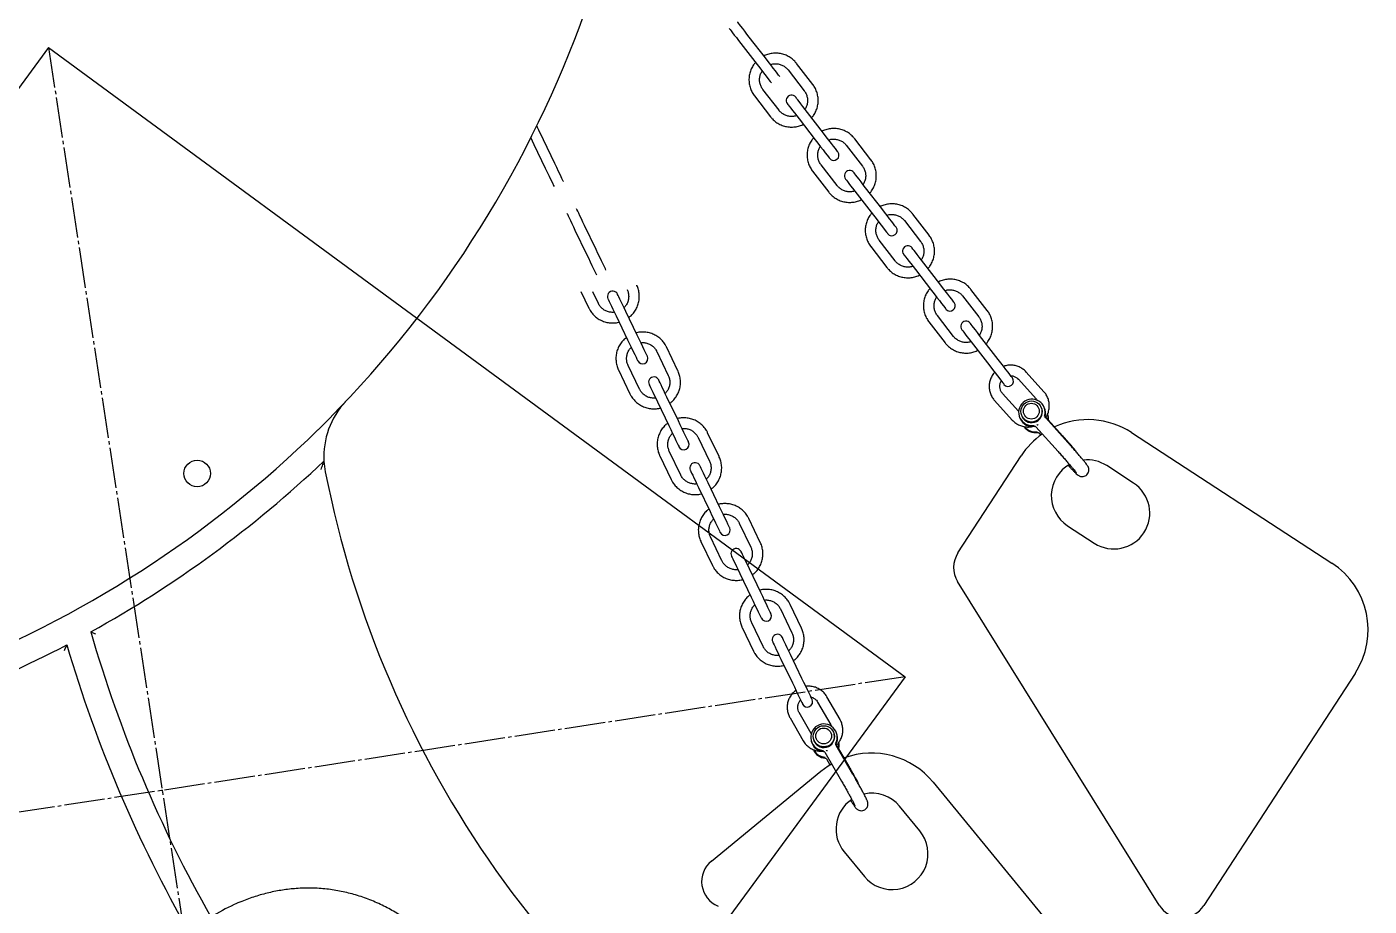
# Model space of a CAD drawing. Header units: millimetres. Extents: x -280 to 300, y -186 to 266.
# Drawn here: x -35.2 to 15.3, y 21.9 to 54.9 of the extents above; entities that cross this region are included whole.
import ezdxf

# ---------------------------------------------------------------- set-up
doc = ezdxf.new("R2010")
doc.units = ezdxf.units.MM
doc.header["$PDSIZE"] = -1
doc.linetypes.add('SLD-Center', pattern=[1.905, 1.524, -0.127, 0.127, -0.127])
doc.linetypes.add('SLD-Solid', pattern=[0])

msp = doc.modelspace()

# ---------------------------------------------------------------- linework, layer by layer
at = {"color": 7, "linetype": 'SLD-Solid', "lineweight": 25}
for p, q in [((-7.384, 53.775), (-7.992, 54.563)), ((-8.309, 54.318), (-7.701, 53.531)), ((-5.608, 52.782), (-6.216, 53.57)), ((-6.532, 53.326), (-5.924, 52.538)), ((-6.874, 51.805), (-7.482, 52.593)), ((-7.799, 52.348), (-7.191, 51.56)), ((-5.196, 50.939), (-5.804, 51.727)), ((-6.12, 51.483), (-5.513, 50.695)), ((-16.101, 50.523), (-15.67, 49.626)), ((-15.31, 49.799), (-15.74, 50.696)), ((-3.419, 49.947), (-4.027, 50.734)), ((-4.344, 50.49), (-3.736, 49.702)), ((-5.611, 49.512), (-5.003, 48.725)), ((-4.686, 48.969), (-5.294, 49.757)), ((-3.932, 48.647), (-3.324, 47.859)), ((-3.008, 48.104), (-3.615, 48.891)), ((-2.156, 47.654), (-1.548, 46.867)), ((-1.231, 47.111), (-1.839, 47.899)), ((-14.551, 47.294), (-14.12, 46.397)), ((-13.76, 46.57), (-14.19, 47.467)), ((-3.422, 46.677), (-2.814, 45.889)), ((-2.498, 46.134), (-3.106, 46.921)), ((-0.819, 45.268), (-1.427, 46.056)), ((-1.744, 45.811), (-1.136, 45.024)), ((-14.333, 44.991), (-14.032, 44.364)), ((-13.671, 44.537), (-13.883, 44.978)), ((0.957, 44.275), (0.349, 45.063)), ((0.033, 44.819), (0.641, 44.031)), ((-13.001, 44.065), (-12.57, 43.168)), ((-12.21, 43.341), (-12.64, 44.238)), ((-0.309, 43.298), (-0.917, 44.086)), ((-1.234, 43.841), (-0.626, 43.054)), ((0.444, 42.976), (1.052, 42.188)), ((1.369, 42.432), (0.761, 43.22)), ((-11.47, 42.724), (-11.039, 41.827)), ((-10.679, 42), (-11.109, 42.897)), ((-12.912, 42.032), (-12.482, 41.135)), ((-12.121, 41.308), (-12.552, 42.205)), ((3.092, 41.215), (2.428, 41.952)), ((2.131, 41.684), (2.13, 41.684)), ((2.131, 41.684), (2.795, 40.947)), ((-10.66, 40.112), (-11.09, 41.009)), ((2.142, 40.477), (1.535, 41.15)), ((-11.451, 40.836), (-11.02, 39.939)), ((1.238, 40.882), (1.902, 40.146)), ((2.993, 40.624), (2.982, 40.647)), ((3.106, 40.621), (3.089, 40.656)), ((2.19, 40.218), (2.207, 40.183)), ((2.263, 40.296), (2.274, 40.273)), ((2.731, 39.91), (2.752, 39.914)), ((2.743, 39.914), (2.752, 39.914)), ((3.134, 40.291), (3.121, 40.304)), ((3.798, 39.554), (3.14, 40.283)), ((3.998, 39.299), (3.159, 40.227)), ((-9.92, 39.495), (-9.489, 38.598)), ((-9.129, 38.771), (-9.559, 39.668)), ((2.788, 39.892), (3.627, 38.963)), ((2.844, 39.679), (2.865, 39.683)), ((2.855, 39.682), (2.865, 39.683)), ((2.9, 39.66), (2.973, 39.58)), ((6.387, 39.676), (13.928, 34.764)), ((-10.571, 38.079), (-11.002, 38.976)), ((3.626, 38.964), (3.627, 38.963)), ((-11.362, 38.803), (-10.932, 37.906)), ((-0.145, 35.144), (2.236, 38.799)), ((6.463, 37.777), (5.457, 38.432)), ((-9.901, 37.607), (-9.47, 36.71)), ((-9.11, 36.883), (-9.54, 37.78)), ((-7.579, 35.542), (-8.009, 36.439)), ((-8.37, 36.266), (-7.94, 35.369)), ((3.984, 36.169), (4.989, 35.514)), ((-9.813, 35.574), (-9.382, 34.677)), ((-9.021, 34.85), (-9.452, 35.747)), ((-8.351, 34.378), (-7.921, 33.481)), ((-7.56, 33.654), (-7.99, 34.551)), ((7.426, 21.891), (-0.156, 34.069)), ((-6.82, 33.037), (-6.39, 32.14)), ((-6.029, 32.313), (-6.46, 33.21)), ((-8.263, 32.345), (-7.832, 31.448)), ((-7.471, 31.621), (-7.902, 32.518)), ((-6.01, 30.425), (-6.44, 31.322)), ((-6.801, 31.149), (-6.371, 30.252)), ((14.805, 30.613), (9.113, 21.874)), ((-5.421, 29.534), (-4.925, 28.675)), ((-5.421, 29.534), (-5.421, 29.534)), ((-4.578, 28.876), (-5.075, 29.734)), ((-6.461, 28.936), (-5.965, 28.078)), ((-5.661, 28.351), (-6.115, 29.136)), ((-4.798, 28.317), (-4.804, 28.342)), ((-4.688, 28.292), (-4.698, 28.329)), ((-5.668, 28.088), (-5.659, 28.05)), ((-5.58, 28.149), (-5.574, 28.124)), ((-4.73, 27.963), (-4.739, 27.978)), ((-4.233, 27.104), (-4.725, 27.954)), ((-4.091, 26.812), (-4.719, 27.895)), ((-5.203, 27.674), (-5.181, 27.673)), ((-5.191, 27.675), (-5.181, 27.673)), ((-5.151, 27.644), (-4.524, 26.562)), ((-5.141, 27.425), (-5.119, 27.424)), ((-5.129, 27.425), (-5.119, 27.424)), ((-5.089, 27.395), (-4.96, 27.171)), ((-9.419, 23.548), (-5.297, 26.931)), ((-4.524, 26.563), (-4.524, 26.562)), ((-1.075, 26.516), (4.635, 19.559)), ((-1.575, 24.682), (-2.336, 25.61)), ((-4.424, 23.897), (-3.662, 22.969))]:
    msp.add_line(p, q, dxfattribs=at)
at = {"color": 7, "linetype": 'SLD-Solid'}
for p, q in [((-34.36, 54.168), (-58.041, 21.931)), ((-34.36, 54.168), (-2.123, 30.488)), ((-2.123, 30.488), (-25.803, -1.749))]:
    msp.add_line(p, q, dxfattribs=at)
at = {"color": 7, "linetype": 'SLD-Center'}
for p, q in [((-34.36, 54.168), (-25.803, -1.749)), ((-2.123, 30.488), (-58.041, 21.931))]:
    msp.add_line(p, q, dxfattribs=at)
at = {"color": 7, "linetype": 'SLD-Solid', "lineweight": 25, "flags": 128}
for points in [[(-7.992, 54.563), (-8.08, 54.677), (-8.164, 54.785), (-8.24, 54.883), (-8.306, 54.969), (-8.359, 55.039), (-8.399, 55.09), (-8.424, 55.122), (-8.432, 55.132)], [(-8.749, 54.888), (-8.74, 54.877), (-8.716, 54.846), (-8.676, 54.794), (-8.622, 54.724), (-8.556, 54.639), (-8.48, 54.54), (-8.397, 54.432), (-8.309, 54.318)], [(-6.846, 53.078), (-6.857, 53.092), (-6.889, 53.133), (-6.939, 53.198), (-7.007, 53.287), (-7.09, 53.393), (-7.183, 53.514), (-7.282, 53.643), (-7.384, 53.775)], [(-7.701, 53.531), (-7.599, 53.398), (-7.499, 53.269), (-7.406, 53.149), (-7.324, 53.042), (-7.256, 52.954), (-7.205, 52.888), (-7.174, 52.847), (-7.163, 52.834)], [(-6.56, 52.052), (-6.552, 52.042), (-6.528, 52.01), (-6.488, 51.959), (-6.434, 51.889), (-6.368, 51.803), (-6.292, 51.705), (-6.209, 51.597), (-6.12, 51.483)], [(-5.804, 51.727), (-5.892, 51.841), (-5.975, 51.949), (-6.051, 52.048), (-6.117, 52.133), (-6.171, 52.203), (-6.211, 52.254), (-6.235, 52.286), (-6.244, 52.297)], [(-15.74, 50.696), (-15.803, 50.826), (-15.862, 50.949), (-15.915, 51.062), (-15.962, 51.159), (-15.99, 51.217)], [(-16.216, 50.763), (-16.163, 50.653), (-16.101, 50.523)], [(-5.513, 50.695), (-5.411, 50.563), (-5.311, 50.434), (-5.218, 50.313), (-5.136, 50.207), (-5.068, 50.118), (-5.017, 50.053), (-4.985, 50.012), (-4.975, 49.998)], [(-4.658, 50.242), (-4.669, 50.256), (-4.7, 50.297), (-4.751, 50.363), (-4.819, 50.451), (-4.901, 50.558), (-4.994, 50.678), (-5.094, 50.807), (-5.196, 50.939)], [(-15.67, 49.626), (-15.598, 49.476), (-15.528, 49.329), (-15.462, 49.192), (-15.403, 49.07), (-15.355, 48.97), (-15.34, 48.938)], [(-14.983, 49.12), (-14.995, 49.143), (-15.043, 49.243), (-15.101, 49.365), (-15.167, 49.502), (-15.237, 49.649), (-15.31, 49.799)], [(-4.372, 49.217), (-4.364, 49.206), (-4.339, 49.174), (-4.299, 49.123), (-4.246, 49.053), (-4.18, 48.968), (-4.104, 48.869), (-4.02, 48.761), (-3.932, 48.647)], [(-3.615, 48.891), (-3.704, 49.005), (-3.787, 49.114), (-3.863, 49.212), (-3.929, 49.298), (-3.983, 49.367), (-4.023, 49.419), (-4.047, 49.45), (-4.055, 49.461)], [(-14.19, 47.467), (-14.253, 47.597), (-14.312, 47.72), (-14.366, 47.832), (-14.412, 47.93), (-14.45, 48.009), (-14.479, 48.068), (-14.491, 48.093)], [(-2.47, 47.407), (-2.48, 47.421), (-2.512, 47.461), (-2.563, 47.527), (-2.631, 47.615), (-2.713, 47.722), (-2.806, 47.842), (-2.906, 47.972), (-3.008, 48.104)], [(-14.853, 47.924), (-14.839, 47.895), (-14.811, 47.836), (-14.773, 47.757), (-14.726, 47.659), (-14.672, 47.547), (-14.613, 47.424), (-14.551, 47.294)], [(-3.324, 47.859), (-3.222, 47.727), (-3.123, 47.598), (-3.03, 47.478), (-2.947, 47.371), (-2.879, 47.283), (-2.829, 47.217), (-2.797, 47.176), (-2.787, 47.162)], [(-13.385, 45.79), (-13.386, 45.792), (-13.409, 45.839), (-13.445, 45.914), (-13.493, 46.014), (-13.551, 46.136), (-13.617, 46.273), (-13.688, 46.42), (-13.76, 46.57)], [(-1.427, 46.056), (-1.515, 46.17), (-1.599, 46.278), (-1.675, 46.376), (-1.741, 46.462), (-1.794, 46.532), (-1.834, 46.583), (-1.859, 46.615), (-1.867, 46.625)], [(-14.12, 46.397), (-14.048, 46.247), (-13.978, 46.1), (-13.912, 45.963), (-13.853, 45.841), (-13.805, 45.741), (-13.769, 45.666), (-13.747, 45.619), (-13.745, 45.614)], [(-2.184, 46.381), (-2.175, 46.37), (-2.151, 46.339), (-2.111, 46.287), (-2.057, 46.218), (-1.991, 46.132), (-1.915, 46.034), (-1.832, 45.925), (-1.744, 45.811)], [(-1.136, 45.024), (-1.034, 44.892), (-0.934, 44.762), (-0.841, 44.642), (-0.759, 44.535), (-0.691, 44.447), (-0.64, 44.381), (-0.609, 44.341), (-0.598, 44.327)], [(-0.282, 44.571), (-0.292, 44.585), (-0.324, 44.626), (-0.374, 44.691), (-0.442, 44.78), (-0.525, 44.886), (-0.618, 45.007), (-0.717, 45.136), (-0.819, 45.268)], [(-13.312, 44.714), (-13.307, 44.702), (-13.289, 44.666), (-13.261, 44.607), (-13.223, 44.528), (-13.176, 44.43), (-13.122, 44.318), (-13.063, 44.195), (-13.001, 44.065)], [(-12.64, 44.238), (-12.703, 44.368), (-12.762, 44.491), (-12.816, 44.603), (-12.862, 44.701), (-12.9, 44.78), (-12.929, 44.839), (-12.946, 44.875), (-12.952, 44.887)], [(0.005, 43.545), (0.013, 43.535), (0.037, 43.503), (0.077, 43.452), (0.131, 43.382), (0.197, 43.296), (0.273, 43.198), (0.356, 43.09), (0.444, 42.976)], [(0.761, 43.22), (0.673, 43.334), (0.59, 43.442), (0.514, 43.541), (0.448, 43.626), (0.394, 43.696), (0.354, 43.748), (0.33, 43.779), (0.321, 43.79)], [(-12.57, 43.168), (-12.498, 43.018), (-12.428, 42.871), (-12.362, 42.733), (-12.303, 42.612), (-12.255, 42.512), (-12.219, 42.437), (-12.197, 42.39), (-12.189, 42.375)], [(-11.829, 42.548), (-11.836, 42.563), (-11.859, 42.61), (-11.895, 42.685), (-11.943, 42.785), (-12.001, 42.907), (-12.067, 43.044), (-12.138, 43.191), (-12.21, 43.341)], [(1.907, 41.735), (1.896, 41.749), (1.865, 41.79), (1.814, 41.856), (1.746, 41.944), (1.664, 42.051), (1.571, 42.171), (1.471, 42.3), (1.369, 42.432)], [(1.052, 42.188), (1.154, 42.056), (1.254, 41.927), (1.347, 41.806), (1.429, 41.7), (1.497, 41.611), (1.548, 41.546), (1.579, 41.505), (1.59, 41.491)], [(-11.762, 41.485), (-11.757, 41.473), (-11.739, 41.437), (-11.711, 41.378), (-11.673, 41.299), (-11.626, 41.201), (-11.572, 41.089), (-11.513, 40.966), (-11.451, 40.836)], [(-11.09, 41.009), (-11.153, 41.139), (-11.212, 41.262), (-11.266, 41.374), (-11.312, 41.472), (-11.35, 41.551), (-11.379, 41.61), (-11.396, 41.646), (-11.402, 41.658)], [(-11.02, 39.939), (-10.948, 39.789), (-10.878, 39.642), (-10.812, 39.504), (-10.753, 39.383), (-10.705, 39.282), (-10.669, 39.207), (-10.647, 39.161), (-10.64, 39.145)], [(-10.279, 39.318), (-10.286, 39.334), (-10.309, 39.381), (-10.345, 39.456), (-10.393, 39.556), (-10.451, 39.677), (-10.517, 39.815), (-10.588, 39.962), (-10.66, 40.112)], [(-9.54, 37.78), (-9.603, 37.91), (-9.662, 38.033), (-9.716, 38.145), (-9.762, 38.243), (-9.801, 38.322), (-9.829, 38.381), (-9.846, 38.417), (-9.852, 38.429)], [(-10.212, 38.256), (-10.207, 38.244), (-10.189, 38.208), (-10.161, 38.149), (-10.123, 38.069), (-10.076, 37.972), (-10.022, 37.86), (-9.963, 37.737), (-9.901, 37.607)], [(-8.729, 36.089), (-8.736, 36.105), (-8.759, 36.151), (-8.795, 36.226), (-8.843, 36.327), (-8.901, 36.448), (-8.967, 36.586), (-9.038, 36.733), (-9.11, 36.883)], [(-9.47, 36.71), (-9.398, 36.559), (-9.328, 36.412), (-9.262, 36.275), (-9.204, 36.154), (-9.155, 36.053), (-9.119, 35.978), (-9.097, 35.932), (-9.09, 35.916)], [(-8.663, 35.027), (-8.657, 35.014), (-8.639, 34.978), (-8.611, 34.92), (-8.573, 34.84), (-8.526, 34.743), (-8.473, 34.631), (-8.413, 34.508), (-8.351, 34.378)], [(-7.99, 34.551), (-8.053, 34.681), (-8.112, 34.804), (-8.166, 34.916), (-8.212, 35.013), (-8.251, 35.093), (-8.279, 35.151), (-8.296, 35.188), (-8.302, 35.2)], [(-7.921, 33.481), (-7.848, 33.33), (-7.778, 33.183), (-7.712, 33.046), (-7.654, 32.925), (-7.605, 32.824), (-7.569, 32.749), (-7.547, 32.703), (-7.54, 32.687)], [(-7.179, 32.86), (-7.187, 32.876), (-7.209, 32.922), (-7.245, 32.997), (-7.293, 33.098), (-7.351, 33.219), (-7.417, 33.356), (-7.488, 33.503), (-7.56, 33.654)], [(-6.44, 31.322), (-6.503, 31.452), (-6.562, 31.575), (-6.616, 31.687), (-6.663, 31.784), (-6.701, 31.864), (-6.729, 31.922), (-6.746, 31.958), (-6.752, 31.971)], [(-7.113, 31.797), (-7.107, 31.785), (-7.089, 31.749), (-7.061, 31.691), (-7.023, 31.611), (-6.976, 31.514), (-6.923, 31.402), (-6.863, 31.279), (-6.801, 31.149)], [(-5.629, 29.631), (-5.637, 29.647), (-5.659, 29.693), (-5.695, 29.768), (-5.743, 29.869), (-5.801, 29.99), (-5.867, 30.127), (-5.938, 30.274), (-6.01, 30.425)], [(-6.371, 30.252), (-6.298, 30.101), (-6.228, 29.954), (-6.162, 29.817), (-6.104, 29.696), (-6.055, 29.595), (-6.019, 29.52), (-5.997, 29.474), (-5.99, 29.458)], [(-5.297, 26.931), (-5.026, 27.13), (-4.898, 27.208)]]:
    msp.add_lwpolyline(points, dxfattribs=at)
at = {"color": 7, "linetype": 'SLD-Solid', "lineweight": 25}
for centre, radius in [((2.625, 40.471), 0.398), ((2.619, 40.483), 0.298), ((-28.765, 38.137), 0.5), ((-5.19, 28.245), 0.398), ((-5.193, 28.258), 0.298)]:
    msp.add_circle(centre, radius, dxfattribs=at)
at = {"color": 7, "linetype": 'SLD-Solid', "lineweight": 18}
msp.add_arc((-80.395, 13.642), 200, 106.40756, 290.99244, dxfattribs=at)
at = {"color": 7, "linetype": 'SLD-Solid', "lineweight": 25}
for centre, radius, start, end in [((14.326, 45.703), 70, 359.07693, 137.53919), ((-53.65, 69.629), 41.92, 314.5907, 4.5977), ((-6.402, 52.175), 0.2, 37.6579, 217.6579), ((-4.816, 50.12), 0.2, 217.6579, 37.6579), ((-4.214, 49.339), 0.2, 37.6579, 217.6579), ((-2.628, 47.285), 0.2, 217.6579, 37.6579), ((-2.025, 46.503), 0.2, 37.6579, 217.6579), ((-13.132, 44.8), 0.2, 25.6406, 205.6406), ((-0.44, 44.449), 0.2, 217.6579, 37.6579), ((0.163, 43.668), 0.2, 37.6579, 217.6579), ((-12.009, 42.461), 0.2, 205.6406, 25.6406), ((-11.582, 41.571), 0.2, 25.6406, 205.6406), ((1.748, 41.613), 0.2, 217.6579, 37.6579), ((2.64, 40.439), 0.498, 343.7621, 279.9344), ((-21.002, 38.777), 3, 136.6208, 183.2878), ((2.633, 40.451), 0.4, 206.3239, 25.6121), ((2.662, 40.405), 0.493, 343.4881, 25.9383), ((2.653, 40.402), 0.497, 206.1297, 280.4665), ((2.765, 40.171), 0.497, 213.0322, 280.4549), ((2.758, 40.209), 0.493, 354.0027, 17.4427), ((2.775, 40.174), 0.493, 357.3698, 22.6284), ((4.75, 37.162), 3, 56.923, 114.6803), ((-53.848, 70.135), 42.42, 268.3788, 314.3008), ((4.75, 37.162), 3, 124.9299, 146.923), ((2.749, 40.206), 0.498, 219.5561, 280.4183), ((-10.459, 39.232), 0.2, 205.6406, 25.6406), ((-53.848, 70.135), 43.42, 299.0426, 313.4334), ((-21.002, 38.777), 3, 183.2878, 191.0926), ((-10.032, 38.342), 0.2, 25.6406, 205.6406), ((4.72, 37.3), 1.35, 119.3474, 236.923), ((4.72, 37.3), 1.35, 56.923, 96.2013), ((14.326, 45.703), 39, 191.0926, 287.7074), ((5.726, 36.645), 1.35, 236.923, 56.923), ((-8.909, 36.003), 0.2, 205.6406, 25.6406), ((-8.482, 35.113), 0.2, 25.6406, 205.6406), ((0.693, 34.598), 1, 146.923, 211.9061), ((12.291, 32.25), 3, 326.923, 56.923), ((-7.359, 32.774), 0.2, 205.6406, 25.6406), ((14.326, 45.703), 49, 196.0266, 209.6718), ((-6.932, 31.884), 0.2, 25.6406, 205.6406), ((-53.848, 70.135), 43.42, 291.0151, 297.6924), ((14.326, 45.703), 50, 196.2772, 209.7957), ((-5.809, 29.545), 0.2, 205.6406, 25.6406), ((-5.182, 28.21), 0.498, 331.7455, 267.9168), ((-5.187, 28.223), 0.4, 194.3067, 13.595), ((-5.167, 28.173), 0.493, 331.4727, 13.9199), ((-5.177, 28.171), 0.497, 194.1116, 268.4503), ((-5.114, 27.961), 0.493, 341.9871, 5.4186), ((-5.105, 27.923), 0.493, 345.3564, 10.6089), ((-5.115, 27.922), 0.497, 201.0172, 268.4358), ((-5.124, 27.96), 0.498, 207.5376, 268.4015), ((-3.394, 24.612), 3, 39.3772, 110.0472), ((-3.38, 24.753), 1.35, 124.2242, 219.3772), ((-3.38, 24.753), 1.35, 39.3772, 102.5697), ((-2.619, 23.825), 1.35, 219.3772, 39.3772), ((-8.785, 22.775), 1, 129.3772, 247.4497), ((8.275, 22.42), 1, 211.9061, 326.923)]:
    msp.add_arc(centre, radius, start, end, dxfattribs=at)
for points, knots in [([(-7.759, 53.606), (-7.784, 53.579), (-7.847, 53.506), (-7.921, 53.368), (-7.981, 53.2), (-8.009, 53.024), (-8.005, 52.846), (-7.97, 52.671), (-7.905, 52.508), (-7.841, 52.404), (-7.803, 52.354), (-7.799, 52.348)], [0, 0, 0, 0, 0.080855, 0.211001, 0.341135, 0.471249, 0.601337, 0.731397, 0.861422, 0.984605, 1, 1, 1, 1]), ([(-6.216, 53.57), (-6.238, 53.597), (-6.297, 53.669), (-6.413, 53.769), (-6.565, 53.861), (-6.732, 53.924), (-6.907, 53.957), (-7.086, 53.959), (-7.261, 53.926), (-7.382, 53.889), (-7.439, 53.856), (-7.444, 53.853)], [0, 0, 0, 0, 0.076073, 0.205878, 0.335792, 0.465711, 0.595645, 0.725607, 0.8556, 0.985624, 1, 1, 1, 1]), ([(-7.191, 53.525), (-7.185, 53.527), (-7.138, 53.548), (-7.038, 53.559), (-6.901, 53.554), (-6.768, 53.514), (-6.651, 53.447), (-6.575, 53.379), (-6.54, 53.335), (-6.532, 53.326)], [0, 0, 0, 0, 0.025216, 0.211663, 0.398186, 0.584836, 0.771627, 0.949068, 1, 1, 1, 1]), ([(-7.482, 52.593), (-7.494, 52.609), (-7.533, 52.663), (-7.58, 52.766), (-7.609, 52.901), (-7.605, 53.039), (-7.573, 53.169), (-7.529, 53.245), (-7.508, 53.28)], [0, 0, 0, 0, 0.084628, 0.271405, 0.45848, 0.645465, 0.832327, 1, 1, 1, 1]), ([(-5.924, 52.538), (-5.912, 52.521), (-5.874, 52.468), (-5.827, 52.365), (-5.798, 52.23), (-5.802, 52.092), (-5.834, 51.961), (-5.878, 51.886), (-5.899, 51.85)], [0, 0, 0, 0, 0.084628, 0.271401, 0.458482, 0.645466, 0.832328, 1, 1, 1, 1]), ([(-5.647, 51.524), (-5.623, 51.552), (-5.559, 51.624), (-5.485, 51.762), (-5.426, 51.93), (-5.398, 52.107), (-5.402, 52.285), (-5.437, 52.46), (-5.501, 52.622), (-5.565, 52.727), (-5.603, 52.777), (-5.608, 52.782)], [0, 0, 0, 0, 0.080855, 0.211001, 0.341135, 0.471248, 0.601336, 0.731396, 0.861421, 0.984605, 1, 1, 1, 1]), ([(-7.191, 51.56), (-7.169, 51.534), (-7.11, 51.461), (-6.993, 51.361), (-6.841, 51.269), (-6.675, 51.206), (-6.499, 51.173), (-6.321, 51.172), (-6.146, 51.204), (-6.025, 51.241), (-5.968, 51.275), (-5.963, 51.278)], [0, 0, 0, 0, 0.076073, 0.205879, 0.335793, 0.465711, 0.595647, 0.725607, 0.8556, 0.985624, 1, 1, 1, 1]), ([(-6.216, 51.606), (-6.221, 51.603), (-6.269, 51.582), (-6.368, 51.571), (-6.506, 51.577), (-6.638, 51.616), (-6.756, 51.683), (-6.832, 51.752), (-6.867, 51.795), (-6.874, 51.805)], [0, 0, 0, 0, 0.0252157, 0.2116672, 0.3981891, 0.584838, 0.7716284, 0.9490682, 1, 1, 1, 1]), ([(-4.027, 50.734), (-4.049, 50.761), (-4.109, 50.833), (-4.225, 50.934), (-4.377, 51.026), (-4.544, 51.089), (-4.719, 51.121), (-4.898, 51.123), (-5.072, 51.091), (-5.194, 51.054), (-5.25, 51.02), (-5.256, 51.017)], [0, 0, 0, 0, 0.076074, 0.205878, 0.335793, 0.465711, 0.595645, 0.725608, 0.8556, 0.985624, 1, 1, 1, 1]), ([(-5.571, 50.771), (-5.595, 50.743), (-5.659, 50.671), (-5.733, 50.532), (-5.793, 50.365), (-5.82, 50.188), (-5.817, 50.01), (-5.782, 49.835), (-5.717, 49.673), (-5.653, 49.568), (-5.615, 49.518), (-5.611, 49.512)], [0, 0, 0, 0, 0.080854, 0.211, 0.341134, 0.47125, 0.601337, 0.731394, 0.861422, 0.9846, 1, 1, 1, 1]), ([(-5.003, 50.689), (-4.997, 50.691), (-4.949, 50.712), (-4.85, 50.723), (-4.713, 50.718), (-4.58, 50.678), (-4.462, 50.612), (-4.387, 50.543), (-4.352, 50.5), (-4.344, 50.49)], [0, 0, 0, 0, 0.025223, 0.211668, 0.39819, 0.584839, 0.771628, 0.949068, 1, 1, 1, 1]), ([(-5.294, 49.757), (-5.306, 49.774), (-5.345, 49.827), (-5.392, 49.93), (-5.42, 50.065), (-5.416, 50.203), (-5.385, 50.334), (-5.341, 50.409), (-5.32, 50.445)], [0, 0, 0, 0, 0.0846294, 0.2714051, 0.4584813, 0.6454652, 0.8323279, 1, 1, 1, 1]), ([(-3.736, 49.702), (-3.724, 49.686), (-3.685, 49.632), (-3.638, 49.529), (-3.61, 49.394), (-3.614, 49.256), (-3.645, 49.125), (-3.69, 49.05), (-3.71, 49.014)], [0, 0, 0, 0, 0.0846224, 0.2713993, 0.4584768, 0.6454618, 0.8323251, 1, 1, 1, 1]), ([(-3.459, 48.688), (-3.435, 48.716), (-3.371, 48.789), (-3.297, 48.927), (-3.237, 49.095), (-3.21, 49.271), (-3.213, 49.449), (-3.249, 49.624), (-3.313, 49.786), (-3.377, 49.891), (-3.415, 49.941), (-3.419, 49.947)], [0, 0, 0, 0, 0.080855, 0.211001, 0.341135, 0.471248, 0.601336, 0.731396, 0.861421, 0.9846, 1, 1, 1, 1]), ([(-5.003, 48.725), (-4.981, 48.698), (-4.921, 48.626), (-4.805, 48.525), (-4.653, 48.434), (-4.486, 48.37), (-4.311, 48.338), (-4.132, 48.336), (-3.958, 48.368), (-3.837, 48.405), (-3.78, 48.439), (-3.774, 48.442)], [0, 0, 0, 0, 0.0760779, 0.2058828, 0.3357929, 0.4657107, 0.5956508, 0.7256071, 0.8556003, 0.9856244, 1, 1, 1, 1]), ([(-4.027, 48.77), (-4.033, 48.768), (-4.081, 48.747), (-4.18, 48.736), (-4.317, 48.741), (-4.45, 48.781), (-4.568, 48.848), (-4.643, 48.916), (-4.678, 48.96), (-4.686, 48.969)], [0, 0, 0, 0, 0.025223, 0.211668, 0.39819, 0.584839, 0.771628, 0.949068, 1, 1, 1, 1]), ([(-1.839, 47.899), (-1.861, 47.925), (-1.92, 47.998), (-2.037, 48.098), (-2.189, 48.19), (-2.355, 48.253), (-2.531, 48.286), (-2.709, 48.288), (-2.884, 48.255), (-3.005, 48.218), (-3.062, 48.185), (-3.068, 48.181)], [0, 0, 0, 0, 0.076074, 0.205879, 0.335793, 0.465711, 0.595646, 0.725608, 0.855598, 0.985623, 1, 1, 1, 1]), ([(-3.383, 47.935), (-3.407, 47.907), (-3.471, 47.835), (-3.545, 47.697), (-3.604, 47.529), (-3.632, 47.352), (-3.628, 47.174), (-3.593, 47), (-3.529, 46.837), (-3.465, 46.732), (-3.427, 46.682), (-3.422, 46.677)], [0, 0, 0, 0, 0.080854, 0.211, 0.341134, 0.471249, 0.601337, 0.731394, 0.861422, 0.984602, 1, 1, 1, 1]), ([(-3.106, 46.921), (-3.118, 46.938), (-3.156, 46.992), (-3.203, 47.094), (-3.232, 47.229), (-3.228, 47.367), (-3.196, 47.498), (-3.152, 47.574), (-3.131, 47.609)], [0, 0, 0, 0, 0.084629, 0.271405, 0.458481, 0.645465, 0.832327, 1, 1, 1, 1]), ([(-2.814, 47.853), (-2.809, 47.856), (-2.761, 47.877), (-2.662, 47.888), (-2.524, 47.882), (-2.392, 47.843), (-2.274, 47.776), (-2.198, 47.707), (-2.163, 47.664), (-2.156, 47.654)], [0, 0, 0, 0, 0.025218, 0.211665, 0.398194, 0.584837, 0.771627, 0.949068, 1, 1, 1, 1]), ([(-1.271, 45.853), (-1.246, 45.88), (-1.183, 45.953), (-1.109, 46.091), (-1.049, 46.259), (-1.021, 46.435), (-1.025, 46.614), (-1.06, 46.788), (-1.125, 46.951), (-1.189, 47.055), (-1.227, 47.105), (-1.231, 47.111)], [0, 0, 0, 0, 0.080855, 0.211001, 0.341135, 0.471249, 0.601337, 0.731397, 0.861422, 0.984602, 1, 1, 1, 1]), ([(-1.548, 46.867), (-1.536, 46.85), (-1.497, 46.796), (-1.45, 46.694), (-1.421, 46.559), (-1.425, 46.42), (-1.457, 46.29), (-1.501, 46.214), (-1.522, 46.179)], [0, 0, 0, 0, 0.08463, 0.2714, 0.458477, 0.645463, 0.832326, 1, 1, 1, 1]), ([(-1.839, 45.935), (-1.845, 45.932), (-1.892, 45.911), (-1.992, 45.9), (-2.129, 45.906), (-2.262, 45.945), (-2.379, 46.012), (-2.455, 46.08), (-2.49, 46.124), (-2.498, 46.134)], [0, 0, 0, 0, 0.025223, 0.211668, 0.398189, 0.584839, 0.771628, 0.949068, 1, 1, 1, 1]), ([(-2.814, 45.889), (-2.792, 45.862), (-2.733, 45.79), (-2.617, 45.69), (-2.465, 45.598), (-2.298, 45.535), (-2.123, 45.502), (-1.944, 45.5), (-1.77, 45.533), (-1.648, 45.57), (-1.592, 45.603), (-1.586, 45.607)], [0, 0, 0, 0, 0.076078, 0.205883, 0.335793, 0.465711, 0.595648, 0.725607, 0.855601, 0.985624, 1, 1, 1, 1]), ([(-12.589, 45.056), (-12.581, 45.038), (-12.554, 44.977), (-12.53, 44.867), (-12.53, 44.729), (-12.562, 44.595), (-12.621, 44.473), (-12.68, 44.409), (-12.708, 44.378)], [0, 0, 0, 0, 0.0846262, 0.2713979, 0.4584772, 0.6454661, 0.8323262, 1, 1, 1, 1]), ([(-12.529, 44.007), (-12.5, 44.029), (-12.423, 44.087), (-12.321, 44.206), (-12.228, 44.358), (-12.164, 44.525), (-12.131, 44.7), (-12.129, 44.878), (-12.158, 45.051), (-12.199, 45.166), (-12.226, 45.223), (-12.229, 45.23)], [0, 0, 0, 0, 0.080853, 0.211, 0.341135, 0.471246, 0.601334, 0.731393, 0.861422, 0.984601, 1, 1, 1, 1]), ([(-1.195, 45.099), (-1.219, 45.072), (-1.282, 44.999), (-1.356, 44.861), (-1.416, 44.693), (-1.444, 44.517), (-1.44, 44.339), (-1.405, 44.164), (-1.34, 44.001), (-1.276, 43.897), (-1.238, 43.847), (-1.234, 43.841)], [0, 0, 0, 0, 0.080854, 0.210999, 0.341133, 0.471248, 0.601336, 0.731392, 0.861421, 0.9846, 1, 1, 1, 1]), ([(0.349, 45.063), (0.327, 45.09), (0.268, 45.162), (0.152, 45.262), (-0.001, 45.354), (-0.167, 45.418), (-0.342, 45.45), (-0.521, 45.452), (-0.696, 45.419), (-0.817, 45.382), (-0.874, 45.349), (-0.879, 45.346)], [0, 0, 0, 0, 0.0760738, 0.2058791, 0.3357938, 0.4657117, 0.5956478, 0.725608, 0.8555984, 0.9856227, 1, 1, 1, 1]), ([(-0.626, 45.018), (-0.62, 45.02), (-0.573, 45.041), (-0.473, 45.052), (-0.336, 45.047), (-0.203, 45.007), (-0.086, 44.94), (-0.01, 44.872), (0.025, 44.828), (0.033, 44.819)], [0, 0, 0, 0, 0.025219, 0.211665, 0.398194, 0.584837, 0.771635, 0.949067, 1, 1, 1, 1]), ([(-13.068, 44.206), (-13.074, 44.204), (-13.125, 44.194), (-13.225, 44.204), (-13.358, 44.238), (-13.48, 44.304), (-13.581, 44.394), (-13.641, 44.476), (-13.666, 44.526), (-13.671, 44.537)], [0, 0, 0, 0, 0.025219, 0.211666, 0.398194, 0.584834, 0.771632, 0.949071, 1, 1, 1, 1]), ([(-0.917, 44.086), (-0.929, 44.102), (-0.968, 44.156), (-1.015, 44.259), (-1.044, 44.394), (-1.04, 44.532), (-1.008, 44.662), (-0.964, 44.738), (-0.943, 44.774)], [0, 0, 0, 0, 0.08463, 0.271407, 0.458482, 0.645467, 0.832326, 1, 1, 1, 1]), ([(-14.032, 44.364), (-14.016, 44.333), (-13.973, 44.25), (-13.88, 44.128), (-13.75, 44.006), (-13.6, 43.91), (-13.436, 43.842), (-13.262, 43.803), (-13.084, 43.798), (-12.958, 43.809), (-12.895, 43.83), (-12.889, 43.832)], [0, 0, 0, 0, 0.07607, 0.205879, 0.335792, 0.465707, 0.595644, 0.725607, 0.855598, 0.985619, 1, 1, 1, 1]), ([(0.641, 44.031), (0.653, 44.014), (0.691, 43.961), (0.738, 43.858), (0.767, 43.723), (0.763, 43.585), (0.731, 43.454), (0.687, 43.379), (0.666, 43.343)], [0, 0, 0, 0, 0.08463, 0.2714, 0.458477, 0.645462, 0.832325, 1, 1, 1, 1]), ([(0.918, 43.017), (0.942, 43.045), (1.006, 43.117), (1.08, 43.255), (1.139, 43.423), (1.167, 43.6), (1.163, 43.778), (1.128, 43.953), (1.064, 44.115), (1, 44.22), (0.961, 44.27), (0.957, 44.275)], [0, 0, 0, 0, 0.080855, 0.211001, 0.341135, 0.471249, 0.601337, 0.731394, 0.861422, 0.9846, 1, 1, 1, 1]), ([(-11.109, 42.897), (-11.125, 42.928), (-11.168, 43.011), (-11.261, 43.134), (-11.391, 43.255), (-11.541, 43.352), (-11.705, 43.42), (-11.88, 43.459), (-12.057, 43.464), (-12.184, 43.453), (-12.246, 43.432), (-12.252, 43.43)], [0, 0, 0, 0, 0.076072, 0.205876, 0.335788, 0.465708, 0.595646, 0.725609, 0.855601, 0.985622, 1, 1, 1, 1]), ([(-12.612, 43.254), (-12.641, 43.232), (-12.719, 43.175), (-12.82, 43.055), (-12.913, 42.903), (-12.977, 42.736), (-13.01, 42.561), (-13.012, 42.383), (-12.983, 42.211), (-12.942, 42.095), (-12.915, 42.038), (-12.912, 42.032)], [0, 0, 0, 0, 0.0808529, 0.2109999, 0.3411311, 0.4712463, 0.601335, 0.7313902, 0.8614214, 0.9846008, 1, 1, 1, 1]), ([(-12.073, 43.056), (-12.067, 43.057), (-12.016, 43.068), (-11.916, 43.058), (-11.783, 43.024), (-11.662, 42.958), (-11.56, 42.868), (-11.501, 42.785), (-11.476, 42.735), (-11.47, 42.724)], [0, 0, 0, 0, 0.0252186, 0.2116664, 0.3981942, 0.5848341, 0.7716329, 0.949071, 1, 1, 1, 1]), ([(-0.626, 43.054), (-0.604, 43.027), (-0.545, 42.955), (-0.428, 42.854), (-0.276, 42.762), (-0.11, 42.699), (0.065, 42.666), (0.244, 42.665), (0.419, 42.697), (0.54, 42.734), (0.597, 42.768), (0.602, 42.771)], [0, 0, 0, 0, 0.076078, 0.205882, 0.335792, 0.465711, 0.595648, 0.725611, 0.855601, 0.985624, 1, 1, 1, 1]), ([(0.349, 43.099), (0.344, 43.096), (0.296, 43.076), (0.197, 43.065), (0.059, 43.07), (-0.073, 43.109), (-0.191, 43.176), (-0.267, 43.245), (-0.302, 43.288), (-0.309, 43.298)], [0, 0, 0, 0, 0.025223, 0.211668, 0.39819, 0.584831, 0.771629, 0.949068, 1, 1, 1, 1]), ([(-12.552, 42.205), (-12.56, 42.224), (-12.587, 42.284), (-12.611, 42.395), (-12.611, 42.533), (-12.579, 42.667), (-12.52, 42.788), (-12.462, 42.853), (-12.434, 42.883)], [0, 0, 0, 0, 0.084625, 0.271404, 0.458477, 0.645467, 0.832326, 1, 1, 1, 1]), ([(-10.979, 40.778), (-10.95, 40.8), (-10.873, 40.858), (-10.772, 40.977), (-10.678, 41.129), (-10.614, 41.296), (-10.581, 41.471), (-10.579, 41.649), (-10.608, 41.822), (-10.649, 41.937), (-10.676, 41.994), (-10.679, 42)], [0, 0, 0, 0, 0.080853, 0.211, 0.341135, 0.471246, 0.601339, 0.731396, 0.861421, 0.984601, 1, 1, 1, 1]), ([(1.24, 41.944), (1.234, 41.938), (1.189, 41.896), (1.129, 41.796), (1.065, 41.651), (1.033, 41.494), (1.033, 41.334), (1.064, 41.178), (1.125, 41.034), (1.189, 40.938), (1.23, 40.892), (1.238, 40.882)], [0, 0, 0, 0, 0.022236, 0.15863, 0.295003, 0.431339, 0.567609, 0.703804, 0.839929, 0.968921, 1, 1, 1, 1]), ([(2.428, 41.952), (2.405, 41.975), (2.347, 42.035), (2.233, 42.114), (2.088, 42.179), (1.932, 42.214), (1.773, 42.215), (1.651, 42.198), (1.589, 42.172), (1.575, 42.166)], [0, 0, 0, 0, 0.10257, 0.272145, 0.441896, 0.611697, 0.781573, 0.95154, 1, 1, 1, 1]), ([(-11.039, 41.827), (-11.031, 41.808), (-11.004, 41.748), (-10.98, 41.638), (-10.98, 41.5), (-11.013, 41.365), (-11.071, 41.244), (-11.13, 41.18), (-11.158, 41.149)], [0, 0, 0, 0, 0.084626, 0.271399, 0.458475, 0.645465, 0.832325, 1, 1, 1, 1]), ([(1.535, 41.15), (1.525, 41.162), (1.491, 41.203), (1.45, 41.284), (1.429, 41.395), (1.442, 41.506), (1.466, 41.583), (1.491, 41.615), (1.493, 41.617)], [0, 0, 0, 0, 0.094411, 0.316192, 0.538588, 0.760673, 0.98223, 1, 1, 1, 1]), ([(1.848, 41.812), (1.853, 41.812), (1.895, 41.816), (1.973, 41.793), (2.065, 41.748), (2.111, 41.703), (2.131, 41.684)], [0, 0, 0, 0, 0.045129, 0.392544, 0.740769, 1, 1, 1, 1]), ([(-12.482, 41.135), (-12.466, 41.104), (-12.423, 41.021), (-12.33, 40.899), (-12.2, 40.777), (-12.051, 40.681), (-11.886, 40.612), (-11.712, 40.573), (-11.534, 40.569), (-11.408, 40.58), (-11.345, 40.601), (-11.339, 40.603)], [0, 0, 0, 0, 0.076074, 0.2058791, 0.3357908, 0.4657105, 0.595648, 0.7256062, 0.8555978, 0.9856218, 1, 1, 1, 1]), ([(-11.518, 40.976), (-11.524, 40.975), (-11.575, 40.965), (-11.675, 40.975), (-11.808, 41.008), (-11.93, 41.075), (-12.031, 41.164), (-12.091, 41.247), (-12.116, 41.297), (-12.121, 41.308)], [0, 0, 0, 0, 0.0252131, 0.2116606, 0.3981881, 0.5848356, 0.7716261, 0.9490639, 1, 1, 1, 1]), ([(2.795, 40.947), (2.805, 40.936), (2.823, 40.917), (2.833, 40.894), (2.837, 40.885)], [0, 0, 0, 0, 0.619881, 1, 1, 1, 1]), ([(3.163, 40.252), (3.175, 40.269), (3.218, 40.328), (3.263, 40.448), (3.297, 40.604), (3.297, 40.763), (3.265, 40.92), (3.205, 41.064), (3.141, 41.16), (3.1, 41.206), (3.092, 41.215)], [0, 0, 0, 0, 0.058947, 0.211483, 0.363966, 0.51638, 0.668715, 0.820967, 0.965233, 1, 1, 1, 1]), ([(-11.062, 40.025), (-11.091, 40.003), (-11.169, 39.946), (-11.27, 39.826), (-11.363, 39.674), (-11.427, 39.507), (-11.46, 39.332), (-11.462, 39.154), (-11.433, 38.982), (-11.392, 38.866), (-11.365, 38.809), (-11.362, 38.803)], [0, 0, 0, 0, 0.080853, 0.210995, 0.34113, 0.471246, 0.601333, 0.73139, 0.861422, 0.984601, 1, 1, 1, 1]), ([(-9.559, 39.668), (-9.575, 39.699), (-9.618, 39.782), (-9.711, 39.904), (-9.841, 40.026), (-9.991, 40.123), (-10.155, 40.191), (-10.33, 40.23), (-10.507, 40.234), (-10.634, 40.223), (-10.696, 40.203), (-10.702, 40.2)], [0, 0, 0, 0, 0.0760764, 0.2058803, 0.3357932, 0.4657132, 0.5956471, 0.7256097, 0.8556015, 0.9856227, 1, 1, 1, 1]), ([(1.902, 40.146), (1.924, 40.123), (1.983, 40.063), (2.096, 39.984), (2.242, 39.919), (2.397, 39.885), (2.555, 39.88), (2.655, 39.903), (2.705, 39.914)], [0, 0, 0, 0, 0.108814, 0.288711, 0.468796, 0.648929, 0.829145, 1, 1, 1, 1]), ([(2.751, 39.917), (2.751, 39.917), (2.751, 39.917), (2.763, 39.912), (2.777, 39.904), (2.784, 39.894), (2.787, 39.891)], [0, 0, 0, 0, 0.279615, 0.54808, 0.851556, 1, 1, 1, 1]), ([(2.822, 39.958), (2.835, 39.963), (2.853, 39.968), (2.869, 39.979), (2.873, 39.982)], [0, 0, 0, 0, 0.730203, 1, 1, 1, 1]), ([(3.159, 40.228), (3.157, 40.23), (3.149, 40.237), (3.141, 40.253), (3.136, 40.268), (3.135, 40.276), (3.135, 40.279), (3.135, 40.278), (3.135, 40.278)], [0, 0, 0, 0, 0.102726, 0.361352, 0.572965, 0.750254, 0.940957, 1, 1, 1, 1]), ([(-11.002, 38.976), (-11.01, 38.995), (-11.037, 39.055), (-11.062, 39.166), (-11.061, 39.304), (-11.029, 39.438), (-10.97, 39.559), (-10.912, 39.624), (-10.884, 39.654)], [0, 0, 0, 0, 0.084626, 0.271403, 0.458477, 0.645466, 0.832326, 1, 1, 1, 1]), ([(-10.523, 39.827), (-10.517, 39.828), (-10.466, 39.839), (-10.366, 39.829), (-10.233, 39.795), (-10.112, 39.729), (-10.011, 39.639), (-9.951, 39.556), (-9.926, 39.506), (-9.92, 39.495)], [0, 0, 0, 0, 0.025213, 0.211667, 0.398188, 0.584835, 0.771632, 0.949071, 1, 1, 1, 1]), ([(2.863, 39.685), (2.863, 39.685), (2.864, 39.685), (2.875, 39.681), (2.89, 39.673), (2.897, 39.663), (2.9, 39.66)], [0, 0, 0, 0, 0.279553, 0.54808, 0.851564, 1, 1, 1, 1]), ([(4.256, 39.026), (4.254, 39.029), (4.246, 39.041), (4.231, 39.059), (4.198, 39.1), (4.143, 39.164), (4.073, 39.245), (3.99, 39.34), (3.901, 39.44), (3.836, 39.512), (3.802, 39.549), (3.798, 39.554)], [0, 0, 0, 0, 0.02507, 0.109295, 0.255, 0.396624, 0.545829, 0.693235, 0.840044, 0.978997, 1, 1, 1, 1]), ([(3.627, 38.963), (3.647, 38.941), (3.707, 38.875), (3.806, 38.763), (3.919, 38.634), (4.025, 38.512), (4.12, 38.402), (4.2, 38.306), (4.26, 38.232), (4.297, 38.185), (4.314, 38.16), (4.314, 38.159), (4.314, 38.159)], [0, 0, 0, 0, 0.062867, 0.182754, 0.302729, 0.422556, 0.542067, 0.660967, 0.778596, 0.8803, 0.962452, 1, 1, 1, 1]), ([(4.016, 38.431), (4.019, 38.428), (4.059, 38.385), (4.126, 38.315), (4.213, 38.225), (4.284, 38.154), (4.332, 38.109), (4.366, 38.081), (4.397, 38.059), (4.44, 38.036), (4.497, 38.02), (4.567, 38.019), (4.643, 38.04), (4.714, 38.088), (4.762, 38.154), (4.784, 38.224), (4.788, 38.285), (4.779, 38.336), (4.766, 38.373), (4.752, 38.402), (4.735, 38.43), (4.71, 38.467), (4.668, 38.522), (4.603, 38.603), (4.522, 38.701), (4.425, 38.815), (4.317, 38.939), (4.202, 39.07), (4.094, 39.191), (4.026, 39.267), (3.998, 39.299)], [0, 0, 0, 0, 0.005054, 0.060587, 0.116433, 0.172982, 0.231535, 0.26529, 0.287318, 0.305147, 0.324413, 0.346302, 0.370933, 0.3972, 0.424148, 0.44612, 0.465166, 0.482096, 0.497195, 0.512399, 0.534652, 0.57008, 0.62664, 0.680989, 0.738283, 0.794343, 0.849937, 0.905331, 0.960636, 1, 1, 1, 1]), ([(-23.997, 38.605), (-23.997, 38.604), (-23.998, 38.602), (-24.004, 38.585), (-24.021, 38.543), (-24.059, 38.443), (-24.092, 38.351), (-24.113, 38.289), (-24.113, 38.289)], [0, 0, 0, 0, 0.0592, 0.133183, 0.255202, 0.504452, 0.997842, 1, 1, 1, 1]), ([(-9.489, 38.598), (-9.481, 38.579), (-9.454, 38.519), (-9.43, 38.409), (-9.43, 38.271), (-9.463, 38.136), (-9.521, 38.015), (-9.58, 37.951), (-9.608, 37.92)], [0, 0, 0, 0, 0.084627, 0.271394, 0.458474, 0.645464, 0.832325, 1, 1, 1, 1]), ([(-9.429, 37.549), (-9.4, 37.571), (-9.323, 37.628), (-9.222, 37.748), (-9.128, 37.9), (-9.064, 38.067), (-9.031, 38.242), (-9.029, 38.42), (-9.058, 38.592), (-9.099, 38.708), (-9.126, 38.765), (-9.129, 38.771)], [0, 0, 0, 0, 0.0808528, 0.2109997, 0.341135, 0.4712502, 0.6013388, 0.7313962, 0.8614247, 0.9846029, 1, 1, 1, 1]), ([(-10.932, 37.906), (-10.916, 37.875), (-10.873, 37.792), (-10.78, 37.67), (-10.65, 37.548), (-10.501, 37.452), (-10.336, 37.383), (-10.162, 37.344), (-9.984, 37.34), (-9.858, 37.351), (-9.795, 37.372), (-9.789, 37.374)], [0, 0, 0, 0, 0.076076, 0.205881, 0.335792, 0.465712, 0.595645, 0.725607, 0.855599, 0.985619, 1, 1, 1, 1]), ([(-9.968, 37.747), (-9.974, 37.746), (-10.025, 37.735), (-10.125, 37.745), (-10.258, 37.779), (-10.38, 37.845), (-10.481, 37.935), (-10.541, 38.018), (-10.566, 38.068), (-10.571, 38.079)], [0, 0, 0, 0, 0.025219, 0.211671, 0.39819, 0.584836, 0.771623, 0.949068, 1, 1, 1, 1]), ([(-8.009, 36.439), (-8.025, 36.47), (-8.069, 36.553), (-8.161, 36.675), (-8.291, 36.797), (-8.441, 36.893), (-8.605, 36.962), (-8.78, 37.001), (-8.957, 37.005), (-9.084, 36.994), (-9.146, 36.973), (-9.152, 36.971)], [0, 0, 0, 0, 0.0760764, 0.2058801, 0.3357926, 0.4657129, 0.5956508, 0.7256092, 0.8555986, 0.9856227, 1, 1, 1, 1]), ([(-9.512, 36.796), (-9.541, 36.774), (-9.619, 36.717), (-9.72, 36.597), (-9.813, 36.445), (-9.877, 36.278), (-9.911, 36.103), (-9.912, 35.925), (-9.883, 35.753), (-9.842, 35.637), (-9.816, 35.58), (-9.813, 35.574)], [0, 0, 0, 0, 0.0808568, 0.210999, 0.341134, 0.4712489, 0.6013372, 0.7313947, 0.8614193, 0.9846009, 1, 1, 1, 1]), ([(-9.452, 35.747), (-9.46, 35.766), (-9.487, 35.826), (-9.512, 35.937), (-9.511, 36.075), (-9.479, 36.209), (-9.421, 36.33), (-9.362, 36.395), (-9.334, 36.425)], [0, 0, 0, 0, 0.084627, 0.271405, 0.458474, 0.645464, 0.832325, 1, 1, 1, 1]), ([(-8.973, 36.598), (-8.967, 36.599), (-8.916, 36.61), (-8.816, 36.6), (-8.683, 36.566), (-8.562, 36.5), (-8.461, 36.41), (-8.401, 36.327), (-8.376, 36.277), (-8.37, 36.266)], [0, 0, 0, 0, 0.0252128, 0.2116675, 0.3981875, 0.5848351, 0.7716246, 0.9490711, 1, 1, 1, 1]), ([(-7.94, 35.369), (-7.931, 35.35), (-7.904, 35.29), (-7.88, 35.179), (-7.88, 35.041), (-7.913, 34.907), (-7.971, 34.786), (-8.03, 34.721), (-8.058, 34.691)], [0, 0, 0, 0, 0.084626, 0.271398, 0.458477, 0.645467, 0.832318, 1, 1, 1, 1]), ([(-7.88, 34.32), (-7.85, 34.342), (-7.773, 34.399), (-7.672, 34.519), (-7.578, 34.671), (-7.514, 34.838), (-7.481, 35.013), (-7.479, 35.191), (-7.508, 35.363), (-7.549, 35.479), (-7.576, 35.536), (-7.579, 35.542)], [0, 0, 0, 0, 0.080853, 0.210999, 0.341134, 0.47125, 0.601336, 0.731393, 0.861422, 0.984603, 1, 1, 1, 1]), ([(-8.418, 34.518), (-8.425, 34.517), (-8.476, 34.506), (-8.575, 34.516), (-8.708, 34.55), (-8.83, 34.616), (-8.931, 34.706), (-8.991, 34.789), (-9.016, 34.839), (-9.021, 34.85)], [0, 0, 0, 0, 0.025224, 0.21167, 0.398188, 0.584835, 0.771631, 0.949068, 1, 1, 1, 1]), ([(-9.382, 34.677), (-9.366, 34.646), (-9.323, 34.563), (-9.23, 34.441), (-9.1, 34.319), (-8.951, 34.223), (-8.786, 34.154), (-8.612, 34.115), (-8.434, 34.111), (-8.308, 34.122), (-8.245, 34.143), (-8.239, 34.145)], [0, 0, 0, 0, 0.076076, 0.205881, 0.335793, 0.465712, 0.595645, 0.725608, 0.855599, 0.985623, 1, 1, 1, 1]), ([(-7.962, 33.567), (-7.992, 33.545), (-8.069, 33.487), (-8.17, 33.368), (-8.263, 33.216), (-8.327, 33.049), (-8.361, 32.874), (-8.363, 32.696), (-8.333, 32.523), (-8.292, 32.408), (-8.266, 32.351), (-8.263, 32.345)], [0, 0, 0, 0, 0.080857, 0.210999, 0.341134, 0.471248, 0.601337, 0.731394, 0.861419, 0.984601, 1, 1, 1, 1]), ([(-6.46, 33.21), (-6.475, 33.241), (-6.519, 33.324), (-6.611, 33.446), (-6.741, 33.568), (-6.891, 33.664), (-7.055, 33.733), (-7.23, 33.772), (-7.407, 33.776), (-7.534, 33.765), (-7.596, 33.744), (-7.602, 33.742)], [0, 0, 0, 0, 0.076076, 0.20588, 0.335792, 0.465712, 0.595649, 0.725609, 0.855602, 0.985625, 1, 1, 1, 1]), ([(-7.423, 33.369), (-7.417, 33.37), (-7.366, 33.381), (-7.266, 33.371), (-7.133, 33.337), (-7.012, 33.27), (-6.911, 33.181), (-6.851, 33.098), (-6.826, 33.048), (-6.82, 33.037)], [0, 0, 0, 0, 0.025213, 0.211666, 0.398192, 0.584841, 0.771631, 0.94907, 1, 1, 1, 1]), ([(-7.902, 32.518), (-7.91, 32.537), (-7.937, 32.597), (-7.962, 32.707), (-7.962, 32.845), (-7.929, 32.98), (-7.871, 33.101), (-7.812, 33.165), (-7.784, 33.196)], [0, 0, 0, 0, 0.084631, 0.271405, 0.458473, 0.645467, 0.832326, 1, 1, 1, 1]), ([(-32.77, 32.175), (-32.768, 32.174), (-32.765, 32.173), (-32.744, 32.164), (-32.709, 32.15), (-32.657, 32.128), (-32.614, 32.111), (-32.593, 32.102), (-32.592, 32.102)], [0, 0, 0, 0, 0.158488, 0.316424, 0.48648, 0.738306, 0.997068, 1, 1, 1, 1]), ([(-6.39, 32.14), (-6.381, 32.121), (-6.355, 32.061), (-6.33, 31.95), (-6.33, 31.812), (-6.363, 31.678), (-6.421, 31.557), (-6.48, 31.492), (-6.508, 31.462)], [0, 0, 0, 0, 0.0846271, 0.2714006, 0.4584707, 0.6454645, 0.8323245, 1, 1, 1, 1]), ([(-6.33, 31.091), (-6.3, 31.113), (-6.223, 31.17), (-6.122, 31.29), (-6.028, 31.442), (-5.965, 31.609), (-5.931, 31.784), (-5.929, 31.962), (-5.958, 32.134), (-5.999, 32.25), (-6.026, 32.307), (-6.029, 32.313)], [0, 0, 0, 0, 0.080857, 0.210999, 0.341134, 0.471249, 0.601338, 0.731393, 0.861421, 0.984603, 1, 1, 1, 1]), ([(-33.762, 31.471), (-33.762, 31.472), (-33.751, 31.499), (-33.728, 31.552), (-33.699, 31.619), (-33.681, 31.662), (-33.672, 31.685), (-33.671, 31.687), (-33.67, 31.689)], [0, 0, 0, 0, 0.0025612, 0.2886631, 0.5708803, 0.7551615, 0.8771928, 1, 1, 1, 1]), ([(-7.832, 31.448), (-7.816, 31.417), (-7.773, 31.334), (-7.68, 31.211), (-7.55, 31.09), (-7.401, 30.993), (-7.236, 30.925), (-7.062, 30.886), (-6.884, 30.882), (-6.758, 30.892), (-6.695, 30.913), (-6.689, 30.915)], [0, 0, 0, 0, 0.076076, 0.205881, 0.335792, 0.465712, 0.595649, 0.725609, 0.855602, 0.985625, 1, 1, 1, 1]), ([(-6.869, 31.289), (-6.875, 31.288), (-6.926, 31.277), (-7.025, 31.287), (-7.158, 31.321), (-7.28, 31.387), (-7.381, 31.477), (-7.441, 31.56), (-7.466, 31.61), (-7.471, 31.621)], [0, 0, 0, 0, 0.025218, 0.21167, 0.398197, 0.584842, 0.771632, 0.949071, 1, 1, 1, 1]), ([(-6.237, 29.974), (-6.245, 29.97), (-6.297, 29.937), (-6.377, 29.853), (-6.47, 29.723), (-6.534, 29.577), (-6.568, 29.421), (-6.569, 29.261), (-6.54, 29.108), (-6.497, 29.001), (-6.467, 28.947), (-6.461, 28.936)], [0, 0, 0, 0, 0.02224, 0.158633, 0.295009, 0.431339, 0.567607, 0.703806, 0.839929, 0.968916, 1, 1, 1, 1]), ([(-5.075, 29.734), (-5.092, 29.761), (-5.136, 29.833), (-5.231, 29.934), (-5.36, 30.027), (-5.505, 30.093), (-5.66, 30.128), (-5.782, 30.137), (-5.849, 30.124), (-5.864, 30.121)], [0, 0, 0, 0, 0.102572, 0.272145, 0.441897, 0.611696, 0.781576, 0.951544, 1, 1, 1, 1]), ([(-6.115, 29.136), (-6.122, 29.15), (-6.147, 29.197), (-6.169, 29.285), (-6.167, 29.398), (-6.131, 29.504), (-6.092, 29.574), (-6.061, 29.6), (-6.059, 29.602)], [0, 0, 0, 0, 0.0944059, 0.3161985, 0.5385846, 0.7606814, 0.9822363, 1, 1, 1, 1]), ([(-5.671, 29.718), (-5.666, 29.717), (-5.624, 29.712), (-5.552, 29.674), (-5.472, 29.611), (-5.436, 29.557), (-5.421, 29.534)], [0, 0, 0, 0, 0.045155, 0.392546, 0.740776, 1, 1, 1, 1]), ([(-4.709, 27.919), (-4.694, 27.932), (-4.64, 27.982), (-4.57, 28.09), (-4.505, 28.235), (-4.472, 28.391), (-4.47, 28.55), (-4.499, 28.704), (-4.542, 28.811), (-4.572, 28.865), (-4.578, 28.876)], [0, 0, 0, 0, 0.058954, 0.211486, 0.363966, 0.51638, 0.668711, 0.820965, 0.965233, 1, 1, 1, 1]), ([(-4.925, 28.675), (-4.917, 28.662), (-4.904, 28.64), (-4.898, 28.615), (-4.896, 28.605)], [0, 0, 0, 0, 0.619886, 1, 1, 1, 1]), ([(-5.965, 28.078), (-5.948, 28.051), (-5.903, 27.979), (-5.808, 27.878), (-5.68, 27.784), (-5.535, 27.719), (-5.382, 27.682), (-5.278, 27.683), (-5.228, 27.683)], [0, 0, 0, 0, 0.1088095, 0.288705, 0.46879, 0.6489322, 0.8291476, 1, 1, 1, 1]), ([(-4.718, 27.895), (-4.72, 27.898), (-4.726, 27.907), (-4.731, 27.924), (-4.732, 27.939), (-4.732, 27.948), (-4.731, 27.951), (-4.732, 27.95), (-4.732, 27.95)], [0, 0, 0, 0, 0.1026733, 0.3613299, 0.5729316, 0.7502333, 0.9409525, 1, 1, 1, 1]), ([(-5.182, 27.676), (-5.182, 27.676), (-5.182, 27.676), (-5.172, 27.67), (-5.159, 27.659), (-5.154, 27.647), (-5.152, 27.644)], [0, 0, 0, 0, 0.279618, 0.548086, 0.851558, 1, 1, 1, 1]), ([(-5.12, 27.427), (-5.12, 27.427), (-5.12, 27.427), (-5.11, 27.42), (-5.097, 27.409), (-5.092, 27.398), (-5.09, 27.394)], [0, 0, 0, 0, 0.279553, 0.548051, 0.851526, 1, 1, 1, 1]), ([(-5.104, 27.702), (-5.09, 27.704), (-5.071, 27.706), (-5.053, 27.713), (-5.049, 27.715)], [0, 0, 0, 0, 0.730231, 1, 1, 1, 1]), ([(-3.895, 26.492), (-3.897, 26.495), (-3.902, 26.508), (-3.913, 26.53), (-3.937, 26.576), (-3.977, 26.65), (-4.029, 26.744), (-4.09, 26.854), (-4.157, 26.97), (-4.205, 27.055), (-4.23, 27.098), (-4.233, 27.104)], [0, 0, 0, 0, 0.02507, 0.109294, 0.254999, 0.39662, 0.545825, 0.693235, 0.840042, 0.978994, 1, 1, 1, 1]), ([(-4.173, 25.828), (-4.173, 25.827), (-4.148, 25.785), (-4.105, 25.719), (-4.049, 25.632), (-4.012, 25.579), (-3.984, 25.544), (-3.959, 25.516), (-3.921, 25.486), (-3.869, 25.458), (-3.801, 25.442), (-3.722, 25.447), (-3.643, 25.479), (-3.582, 25.534), (-3.546, 25.598), (-3.53, 25.657), (-3.527, 25.708), (-3.532, 25.747), (-3.54, 25.779), (-3.551, 25.809), (-3.568, 25.85), (-3.597, 25.913), (-3.644, 26.006), (-3.703, 26.119), (-3.774, 26.25), (-3.853, 26.394), (-3.939, 26.546), (-4.019, 26.687), (-4.07, 26.776), (-4.091, 26.812)], [0, 0, 0, 0, 0.000923, 0.060316, 0.120456, 0.182728, 0.218627, 0.242055, 0.261015, 0.281505, 0.304784, 0.33098, 0.358914, 0.387573, 0.410942, 0.431196, 0.449202, 0.46526, 0.481429, 0.505096, 0.542773, 0.602926, 0.660727, 0.721659, 0.78128, 0.840407, 0.899318, 0.958134, 1, 1, 1, 1]), ([(-4.524, 26.562), (-4.509, 26.535), (-4.464, 26.458), (-4.39, 26.329), (-4.306, 26.179), (-4.228, 26.038), (-4.159, 25.91), (-4.1, 25.8), (-4.057, 25.715), (-4.031, 25.661), (-4.019, 25.633), (-4.019, 25.632), (-4.019, 25.632)], [0, 0, 0, 0, 0.062865, 0.182753, 0.302728, 0.422557, 0.542066, 0.660965, 0.778595, 0.880299, 0.962452, 1, 1, 1, 1]), ([(-18.665, 19.115), (-18.815, 19.316), (-19.115, 19.719), (-19.622, 20.286), (-20.178, 20.815), (-20.728, 21.249), (-21.254, 21.594), (-21.746, 21.864), (-22.262, 22.095), (-22.797, 22.28), (-23.342, 22.416), (-23.897, 22.503), (-24.464, 22.539), (-25.021, 22.524), (-25.557, 22.463), (-26.074, 22.362), (-26.587, 22.22), (-27.022, 22.063), (-27.586, 21.824), (-27.963, 21.609), (-28.249, 21.446)], [0, 0, 0, 0, 0.06859, 0.137167, 0.207593, 0.277999, 0.328605, 0.379205, 0.431177, 0.483143, 0.533711, 0.584277, 0.636529, 0.688783, 0.736349, 0.783918, 0.832674, 0.881434, 0.910272, 1, 1, 1, 1])]:
    msp.add_open_spline(points, degree=3, knots=knots, dxfattribs=at)
at = {"color": 7, "linetype": 'SLD-Solid'}
msp.add_point((-30.082, 26.209), dxfattribs=at)

doc.saveas('drawing.dxf')
